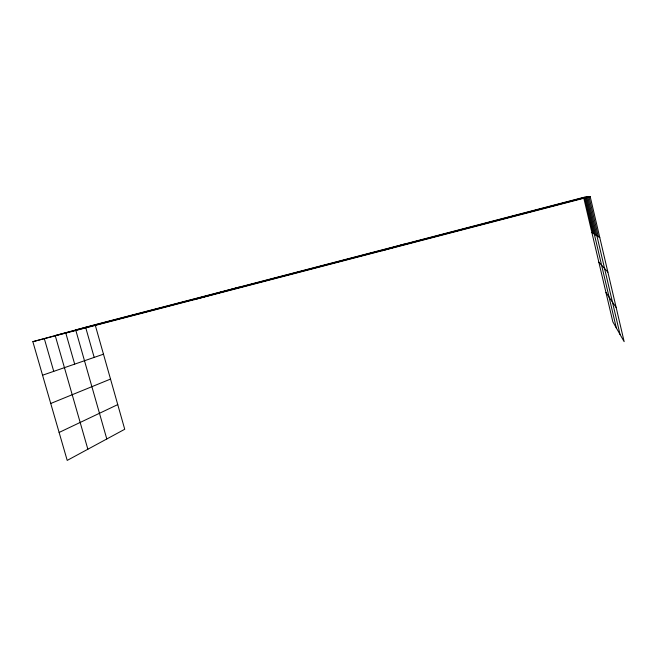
<?xml version="1.0" encoding="UTF-8"?>
<svg xmlns="http://www.w3.org/2000/svg" width="657" height="657" viewBox="0 0 657 657"><rect width="100%" height="100%" fill="white"/><g stroke="black" fill="none" stroke-linecap="round" stroke-linejoin="round"><path stroke-width="0.99" d="M59.122 432.446L117.751 404.605M50.737 403.48L110.524 379.081M42.557 375.213L103.478 354.189M382.267 250.719L404.236 244.117M194.258 299.658L239.123 287.15M95.117 324.673L124.731 429.267L67.211 460.409L32.85 341.673L95.117 324.673L583.63 197.371L590.191 196.591L624.15 341.648L612.85 321.856L583.859 198.348M32.85 341.673L590.191 196.591M591.891 232.537L599.8 237.629M598.847 262.176L607.889 272.179M605.976 292.546L616.167 307.55M44.29 338.552L53.743 371.353M65.692 332.705L74.676 364.126M87.857 449.232L55.221 335.563L587.793 196.878L620.027 334.438M106.795 438.975L75.719 329.97L585.642 197.133L616.315 327.925M85.624 327.268L94.181 357.392M586.693 197.01L595.579 234.919M584.615 197.256L593.074 233.301M588.959 196.739L598.313 236.676"/></g></svg>
